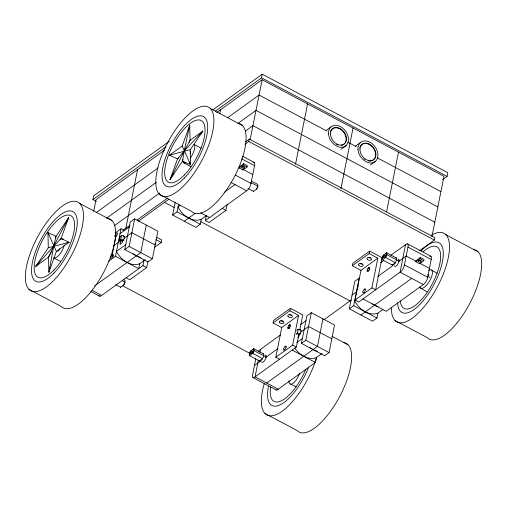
<?xml version="1.0" encoding="UTF-8"?>
<svg xmlns="http://www.w3.org/2000/svg" width="507" height="507" viewBox="0 0 507 507"><rect width="100%" height="100%" fill="white"/><g stroke="black" fill="none" stroke-linecap="round" stroke-linejoin="round"><path stroke-width="0.76" d="M55.789 237.878L56.049 236.325L68.584 217.769L61.055 238.582L60.029 239.792M189.003 129.031L189.719 125.178L190.074 140.306L189.092 142.378M96.4 201.418L92.908 199.568L93.643 195.892L169.294 141.288M93.738 211.121L96.032 199.638L164.382 150.3M111.882 256.276L116.16 234.849M108.447 261.378L115.482 256.295L120.989 228.746L124.405 230.565M122.504 241.009L120.647 240.026L119.804 240.635L119.189 240.305L119.925 236.63L121.585 235.432L124.507 236.427L123.771 240.096L122.504 241.009L122.136 242.847L120.032 244.368L120.767 240.698L122.13 241.421M119.189 240.305L120.85 239.101L121.585 235.432M123.359 236.725L123.607 235.502M123.328 240.419L123.569 239.196M125.774 228.594L137.549 169.668M124.754 249.602L130.261 222.053L134.647 218.885L157.905 231.236L152.398 258.785L148.012 261.954L124.754 249.602L129.139 246.44L134.647 218.885M115.754 284.674L120.641 287.266L123.86 284.947L124.095 283.774M146.276 225.064L140.769 252.613L94.492 286.018M145.281 259.73L139.717 263.748L138.741 268.647L115.482 256.295M99.036 295.34A5.362 2.06 -62 0 0 101.647 295.423L142.955 265.605L144.02 260.268M126.097 277.773L129.805 279.744L146.669 267.576L147.886 261.479M154.394 247.416L161.264 242.454L161.752 240.007L156.429 237.181M206.831 215.304L201.266 219.322L200.284 224.221L195.898 227.383L172.646 215.038L175.245 202.027M172.646 215.038L177.025 211.869L178.597 204.017M219.829 113.549L220.596 109.721M227.136 204.27L225.919 210.367L209.055 222.541L205.341 220.57L206.412 215.209M239.171 167.994L239.418 166.765L243.633 163.723L247.346 165.694L247.099 166.917L242.885 169.965L239.171 167.994L243.385 164.946L243.633 163.723M242.885 169.965L243.005 169.351L252.778 174.541M244.97 144.292L248.804 141.523L249.292 139.076L434.86 237.612L434.372 240.058L419.682 250.661M215.361 111.172L261.523 77.856L262.258 74.18L447.827 172.716L447.092 176.385L442.624 179.611M250.185 139.444L262.113 79.751L443.974 176.316L431.894 236.769M205.341 220.57L246.656 190.746A5.362 2.06 -62 0 0 251.003 183.414L254.552 165.662A5.362 2.06 -62 0 0 253.075 162.551M247.923 188.395L253.506 191.361L256.726 189.035L256.96 187.863M263.475 353.905L253.703 348.715L250.483 351.04L249.545 355.718L259.324 360.908L262.544 358.582A4.094 1.572 -62 0 0 263.108 353.721M255.762 358.88L252.657 374.413A5.362 2.06 -62 0 0 255.053 376.878L278.305 389.224L315.405 362.448L316.381 357.549L321.945 353.537M295.499 164.35L307.578 103.891M258.412 360.04L255.053 376.878L296.361 347.054L298.965 334.037M259.945 352.39L260.554 349.329L280.384 335.013M273.064 322.946L289.928 310.772L298.585 315.373L281.727 327.541L273.064 322.946L273.552 320.494L290.416 308.326L302.787 314.891L299.878 329.442M279.496 359.229L275.789 357.258L281.727 327.541M289.928 310.772L290.416 308.326M275.789 357.258L292.647 345.083L298.585 315.373M296.405 333.707L297.514 332.909L298.249 329.233L301.164 330.228L300.436 333.904L299.168 334.816L298.8 336.648L297.748 337.409M300.024 330.526L300.271 329.303M301.418 343.404L306.925 315.855L311.311 312.692L334.569 325.038L329.062 352.593L324.676 355.756L301.418 343.404L305.803 340.241L311.311 312.692M340.964 188.49L353.043 128.03M322.94 318.865L317.433 346.414L266.682 383.051M352.314 265.738L369.178 253.57L377.835 258.164L360.978 270.339L352.314 265.738L352.802 263.291L369.666 251.117L382.037 257.689L375.611 289.852L371.897 287.881L355.039 300.049L358.747 302.02L400.061 272.202A5.362 2.06 -62 0 0 404.409 264.869L407.958 247.118A5.362 2.06 -62 0 0 405.562 244.653L390.853 255.268M349.304 308.839L354.811 281.29L359.197 278.121L353.69 305.677L349.304 308.839L372.563 321.191L376.948 318.022L377.924 313.123L382.874 309.555M355.039 300.049L360.978 270.339M357.416 289.668L358.151 285.992M369.178 253.57L369.666 251.117M386.581 211.869L398.508 152.176M371.897 287.881L377.835 258.164M383.349 255.129L382.417 259.806L392.19 264.996L395.409 262.67L385.637 257.48L382.417 259.806A4.094 1.572 -62 0 1 383.349 255.129L386.568 252.809L396.341 257.993M405.562 244.653L400.061 272.202L423.32 284.554A5.362 2.06 -62 0 0 427.667 277.221L431.216 259.464A5.362 2.06 -62 0 0 429.733 256.358M415.835 261.796L416.082 260.573L420.297 257.531L424.004 259.495L423.763 260.725L419.549 263.767L415.835 261.796L420.049 258.754L420.297 257.531M419.549 263.767L419.669 263.152M49.838 267.702L48.868 272.259L48.514 257.138L53.736 246.085L68.584 217.769L66.164 222.662M182.894 159.616L182.539 161.118L169.997 179.674L177.532 158.862L184.199 151.01L202.825 131.098L190.074 140.306L184.199 151.01L169.997 179.674L173.261 173.457M38.95 262.93L35.756 266.346L53.736 246.085L61.055 238.582L69.155 242.238L56.397 251.447L48.868 272.259L53.736 246.085L56.049 236.325L47.943 232.669L48.298 247.79L35.756 266.346L48.514 257.138L51.454 251.783M178.578 157.791L177.532 158.862L169.433 155.205L182.19 145.997L189.719 125.178L184.199 151.01L182.539 161.118L190.638 164.775L190.29 149.654L202.825 131.098L199.745 134.57M111.242 255.623L112.243 254.444A2.275 0.875 -62 0 1 113.004 255.87A2.275 0.875 -62 0 1 110.932 258.323A2.275 0.875 -62 0 1 111.242 255.623L113.295 256.713M288.73 325.633L289.731 324.708A2.275 0.875 -62 0 1 290.321 325.963A2.275 0.875 -62 0 1 288.775 328.498L288.458 328.694A2.275 0.875 -62 0 1 287.818 327.68L287.938 327.186A2.275 0.875 -62 0 1 288.73 325.633L289.966 326.293M367.981 268.425L368.982 267.5A2.275 0.875 -62 0 1 369.565 268.754A2.275 0.875 -62 0 1 368.025 271.296L367.702 271.486A2.275 0.875 -62 0 1 367.062 270.478L367.188 269.978A2.275 0.875 -62 0 1 367.981 268.425L369.837 269.413M212.889 109.816L262.258 74.18M92.908 199.568L165.998 146.808M216.762 112.491L262.113 79.751M96.165 212.642L158.127 167.912M227.757 117.649L259.058 95.056L326.907 131.085M106.521 218.263L156.346 182.298M238.113 123.277L255.997 110.361L437.858 206.926M114.322 225.729L159.68 192.99M245.274 131.205L252.942 125.666L434.797 222.231M115.235 232.903L120.989 228.746M122.992 230.248L130.046 225.159M137.093 220.063L167.868 197.85M245.445 141.852L249.292 139.076M120.007 233.645L129.285 226.952M138.31 221.286L168.964 199.156M124.063 236.744L124.507 236.427M114.018 245.565L120.767 240.698M124.139 238.258L131.896 232.662L155.148 245.014M125.736 244.704L116.464 251.396A19.786 14.411 54.2 0 0 139.717 263.748M180.479 205.189L178.008 206.97A19.786 14.411 54.2 0 0 201.266 219.322M184.275 221.21L195.455 213.136M224.151 192.426L235.026 184.573M326.552 130.109L330.957 126.927M124.323 282.608L124.995 282.126L122.2 280.644M257.195 186.696L257.86 186.215L250.883 182.507M340.989 149.311L346.028 145.674M355.382 146.206L360.42 142.568M370.446 164.952L375.484 161.315M249.349 353.861L250.832 352.79M252.423 351.643L253.899 350.571L266.15 357.074M382.215 257.949L383.698 256.878M385.288 255.731L386.771 254.666L399.015 261.168M380.618 262.658L383.818 260.351M300.378 324.772L305.943 320.754M296.582 330.437L298.249 329.233M296.468 334.436L297.311 333.828L299.168 334.816M254.432 365.534L260.23 361.352M265.769 357.346L277.804 348.664M300.797 332.066L308.554 326.464L331.812 338.815M352.061 295.061L356.44 291.899M377.747 276.518L392.944 265.554M398.565 261.498L406.183 255.991L415.955 261.181M323.878 319.816L351.345 299.992M296.836 342.523L302.4 338.505M355.908 299.884L354.666 300.778A19.786 14.411 54.2 0 0 377.924 313.123M360.933 315.012L411.69 278.375M423.32 284.554L386.22 311.33L362.961 298.978M48.298 247.79L69.155 242.238L66.937 242.866M171.632 154.654L169.433 155.205L190.29 149.654M120.85 239.101L123.771 240.096M297.514 332.909L300.436 333.904M290.669 384.154L296.272 386.822M53.628 257.886L60.618 261.492M261.523 77.856L447.092 176.385M347.891 142.226L356.282 146.681M377.265 157.823L440.919 191.621M210.297 108.473A50.193 19.266 -62 0 1 184.25 185.283A50.193 19.266 -62 0 1 160.003 160.326A50.193 19.266 -62 0 1 210.297 108.473L242.466 125.552M445.894 234.728L478.057 251.808M248.804 141.523L434.372 240.058M242.555 156.238L254.184 162.417M407.584 243.867L430.842 256.219M241.554 158.761L254.552 165.662M407.958 247.118L431.216 259.464M243.385 164.946L247.099 166.917M420.049 258.754L423.763 260.725M420.366 263.526L429.442 268.342M251.377 181.024L257.664 184.358A4.094 1.572 -62 0 1 256.726 189.035M427.661 274.623L429.055 275.364M427.864 276.48L429.955 277.595M235.273 175.061L251.003 183.414M404.409 264.869L427.667 277.221M230.919 182.393L246.656 190.746M368.722 267.658L369.964 268.311M367.169 270.054L369.026 271.042M222.205 208.396L225.919 210.367M364.425 289.104L365.667 289.757M200.664 212.807L209.562 217.528M159.401 194.244L191.57 211.324A50.193 19.266 -62 0 0 234.221 177.127A50.193 19.266 -62 0 0 237.973 123.283M394.997 320.5L427.16 337.58A50.193 19.266 -62 0 0 469.812 303.382A50.193 19.266 -62 0 0 473.57 249.539M164.496 202.382L174.262 207.566M200.772 221.641L350.064 300.917M177.025 211.869L200.284 224.221M353.69 305.677L376.948 318.022M155.934 239.627L161.264 242.454M331.933 336.242L348.017 344.785M79.84 203.548A50.193 19.266 -62 0 1 53.786 280.352A50.193 19.266 -62 0 1 29.539 255.395A50.193 19.266 -62 0 1 79.84 203.548L112.003 220.627M289.478 324.86L290.714 325.519M119.925 236.63L120.539 236.959M287.919 327.262L289.776 328.244M129.139 246.44L152.398 258.785M305.803 340.241L329.062 352.593M142.955 265.605L146.669 267.576M292.647 345.083L296.361 347.054M285.181 346.306L286.417 346.965M292.146 350.103L315.405 362.448M111.908 254.742L113.276 255.465M123.397 279.528L124.792 280.27A4.094 1.572 -62 0 1 123.86 284.947M122.745 285.834L249.71 353.252M92.071 290.34L101.647 295.423M90.734 291.487L99.626 296.208M253.031 377.658L276.283 390.01M264.952 413.471L297.121 430.551A50.193 19.266 -62 0 0 339.772 396.354A50.193 19.266 -62 0 0 343.524 342.517M28.943 289.313L61.106 306.393A50.193 19.266 -62 0 0 103.758 272.196A50.193 19.266 -62 0 0 107.509 218.359M201.152 148.247L194.238 144.476A10.615 3.688 -61.4 0 1 190.302 158.083M183.369 162.563L190.974 166.714M431.768 270.174L437.116 273.33M420.316 287.932L427.002 291.867M189.852 151.219L190.651 152.094A3.454 1.198 -61.4 0 1 190.081 153.653M56.397 251.447L47.943 232.669L48.913 234.735M189.726 162.658L190.638 164.775L182.19 145.997M359.736 148.031A9.633 7.016 54.2 0 1 372.867 147.55A9.633 7.016 54.2 0 1 370.18 161.017M369.508 161.011A9.633 7.016 54.2 0 1 368.126 160.789M365.027 159.363A9.633 7.016 54.2 0 1 364.058 158.628M330.285 132.384A9.633 7.016 54.2 0 1 343.144 131.586A9.633 7.016 54.2 0 1 341.369 145.319M337.979 144.939A9.633 7.016 54.2 0 1 336.585 144.33M140.775 257.474A19.786 14.411 54.2 0 1 133.227 253.741M115.247 234.722A2.275 0.875 -62 0 1 117.409 233.049A2.275 0.875 -62 0 1 116.021 236.503A2.275 0.875 -62 0 1 115.032 235.254M59.75 248.677A3.454 1.451 -62.7 0 1 57.798 251.263M64.262 244.849A10.615 4.455 -62.7 0 1 53.97 258.05M61.227 238.936A10.615 4.455 -62.7 0 1 63.59 239.329M120.641 287.266A4.094 1.572 -62 0 1 120.413 286.848M155.047 243.613A2.364 1.344 11.3 0 1 154.927 243.943M244.615 166.885A1.515 0.862 11.3 0 1 242.245 166.651M185.404 162.779A10.615 3.688 -61.4 0 1 182.875 161.511M253.506 191.361A4.094 1.572 -62 0 1 253.285 190.936M378.247 306.659A19.786 14.411 54.2 0 1 372.461 303.864M421.019 260.826A1.515 0.862 11.3 0 1 418.909 260.452M431.793 235.001A50.193 19.266 -62 0 1 448.403 257.157A50.193 19.266 -62 0 1 416.177 315.05A50.193 19.266 -62 0 1 391.404 307.546M428.554 270.313A10.615 4.062 -59.5 0 1 430.12 280.079A10.615 4.062 -59.5 0 1 419.758 286.848M423.199 251.783A34.888 13.391 -62 0 1 440.602 257.771A34.888 13.391 -62 0 1 420.753 300.429A34.888 13.391 -62 0 1 400.34 300.93M420.918 250.933A39.483 15.159 -62 0 1 443.295 253.494A39.483 15.159 -62 0 1 420.968 303.249A39.483 15.159 -62 0 1 397.621 302.85M397.97 259.191A4.094 1.572 -62 0 1 398.147 263.52A4.094 1.572 -62 0 1 394.44 265.883M395.492 257.879A4.094 1.572 -62 0 1 395.669 262.201A4.094 1.572 -62 0 1 391.968 264.572M362.366 263.906A2.364 1.344 11.3 0 1 360.033 263.494M370.794 257.822A2.364 1.344 11.3 0 1 368.462 257.41M283.115 321.115A2.364 1.344 11.3 0 1 280.783 320.703M291.544 315.031A2.364 1.344 11.3 0 1 289.218 314.613M316.381 357.549A19.786 14.411 54.2 0 1 294.801 348.043M317.439 351.281A19.786 14.411 54.2 0 1 309.891 347.548M258.215 351.687A5.362 2.06 -62 0 1 260.554 349.329M278.305 389.224A5.362 2.06 -62 0 1 275.7 389.142M305.886 369.121A34.888 13.391 -62 0 1 281.689 400.657A34.888 13.391 -62 0 1 270.599 386.98M316.685 357.042A50.193 19.266 -62 0 1 277.811 413.87A50.193 19.266 -62 0 1 264.343 383.374M299.681 373.095A10.615 4.081 -64.5 0 1 293.135 383.279A10.615 4.081 -64.5 0 1 288.889 380.896M308.662 367.074A39.483 15.159 -62 0 1 280.187 404.789A39.483 15.159 -62 0 1 268.463 386.429M265.098 355.103A4.094 1.572 -62 0 1 265.275 359.431A4.094 1.572 -62 0 1 261.574 361.795M259.096 360.483A4.094 1.572 -62 0 0 262.544 358.582L252.765 353.392L249.545 355.718A4.094 1.572 -62 0 1 250.483 351.04M253.703 348.715L252.765 353.392A4.094 1.572 -62 0 0 253.703 348.715M386.568 252.809L385.637 257.48A4.094 1.572 -62 0 0 386.568 252.809M250.876 352.574L250.807 352.885A1.439 0.551 -62 0 0 251.352 353.404A1.439 0.551 -62 0 0 252.372 351.858L252.442 351.547A1.439 0.551 -62 0 0 251.897 351.028A1.439 0.551 -62 0 0 250.876 352.574M383.748 256.662L383.679 256.979A1.439 0.551 -62 0 0 384.224 257.499A1.439 0.551 -62 0 0 385.238 255.946L385.314 255.636A1.439 0.551 -62 0 0 384.769 255.116A1.439 0.551 -62 0 0 383.748 256.662M330.501 134.285A9.633 7.016 54.2 0 0 342.947 144.749A9.633 7.016 54.2 0 0 342.029 129.868A9.633 7.016 54.2 0 0 330.501 134.285M328.504 133.778A12.041 8.765 54.2 0 0 344.063 146.859A12.041 8.765 54.2 0 0 342.909 128.265A12.041 8.765 54.2 0 0 328.504 133.778M357.961 149.419A12.041 8.765 54.2 0 0 373.52 162.5A12.041 8.765 54.2 0 0 372.366 143.906A12.041 8.765 54.2 0 0 357.961 149.419M359.964 149.926A9.633 7.016 54.2 0 0 372.404 160.389A9.633 7.016 54.2 0 0 371.485 145.509A9.633 7.016 54.2 0 0 359.964 149.926M53.919 273.115A39.483 15.159 -62 0 0 74.409 212.699A39.483 15.159 -62 0 0 34.844 253.481A39.483 15.159 -62 0 0 53.919 273.115M53.97 270.009A34.888 13.391 -62 0 0 72.076 216.622A34.888 13.391 -62 0 0 37.112 252.663A34.888 13.391 -62 0 0 53.97 270.009M242.004 167.874A1.515 0.862 11.3 0 0 244.551 167.931A1.515 0.862 11.3 0 0 242.859 166.562A1.515 0.862 11.3 0 0 242.004 167.874M184.377 178.039A39.483 15.159 -62 0 0 204.866 117.624A39.483 15.159 -62 0 0 165.307 158.412A39.483 15.159 -62 0 0 184.377 178.039M184.434 174.94A34.888 13.391 -62 0 0 202.54 121.547A34.888 13.391 -62 0 0 167.576 157.588A34.888 13.391 -62 0 0 184.434 174.94M418.662 261.675A1.515 0.862 11.3 0 0 421.209 261.739A1.515 0.862 11.3 0 0 419.517 260.364A1.515 0.862 11.3 0 0 418.662 261.675M367.518 259.559A2.364 1.344 11.3 0 0 371.498 259.654A2.364 1.344 11.3 0 0 368.855 257.512A2.364 1.344 11.3 0 0 367.518 259.559M359.089 265.649A2.364 1.344 11.3 0 0 363.063 265.738A2.364 1.344 11.3 0 0 360.426 263.602A2.364 1.344 11.3 0 0 359.089 265.649M364.032 292.476A2.275 0.875 -62 0 0 365.217 288.996A2.275 0.875 -62 0 0 362.936 291.348A2.275 0.875 -62 0 0 364.032 292.476M288.274 316.767A2.364 1.344 11.3 0 0 292.247 316.856A2.364 1.344 11.3 0 0 289.605 314.72A2.364 1.344 11.3 0 0 288.274 316.767M279.839 322.851A2.364 1.344 11.3 0 0 283.812 322.946A2.364 1.344 11.3 0 0 281.176 320.804A2.364 1.344 11.3 0 0 279.839 322.851M284.782 349.684A2.275 0.875 -62 0 0 285.967 346.199A2.275 0.875 -62 0 0 283.686 348.55A2.275 0.875 -62 0 0 284.782 349.684"/></g></svg>
